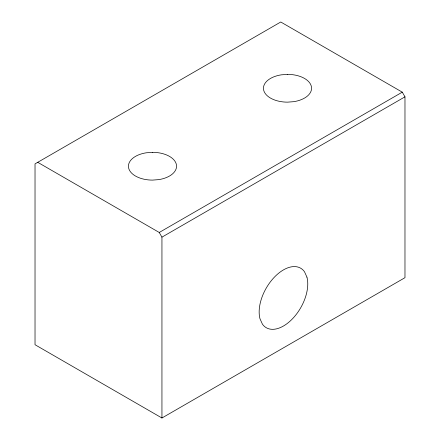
<?xml version="1.0" encoding="UTF-8"?>
<svg xmlns="http://www.w3.org/2000/svg" width="440" height="440" viewBox="0 0 440 440"><rect width="100%" height="100%" fill="white"/><g stroke="black" fill="none" stroke-linecap="round" stroke-linejoin="round"><path stroke-width="0.66" d="M37.725 162.316L159.242 232.469L402.276 92.158L404.976 96.833L404.976 277.684L161.942 418L35.024 344.724L35.024 163.873L280.759 22L402.276 92.158M161.942 418L161.942 237.149L404.976 96.833M159.242 232.469L161.942 237.149M287.507 74.371L281.281 74.844A24.057 13.893 0 0 0 263.654 90.074A24.057 13.893 0 0 0 287.507 102.151L293.739 101.679A24.057 13.893 0 0 0 311.361 86.449A24.057 13.893 0 0 0 287.507 74.371M152.493 152.323L146.262 152.796A24.057 13.893 0 0 0 128.639 168.025A24.057 13.893 0 0 0 152.493 180.103L158.719 179.63A24.057 13.893 0 0 0 176.347 164.401A24.057 13.893 0 0 0 152.493 152.323M306.933 277.134L304.507 271.772A34.37 19.844 -60 0 0 274.159 277.398A34.37 19.844 -60 0 0 259.985 318.769L262.411 324.137A34.37 19.844 -60 0 0 292.76 318.511A34.37 19.844 -60 0 0 306.933 277.134"/></g></svg>
